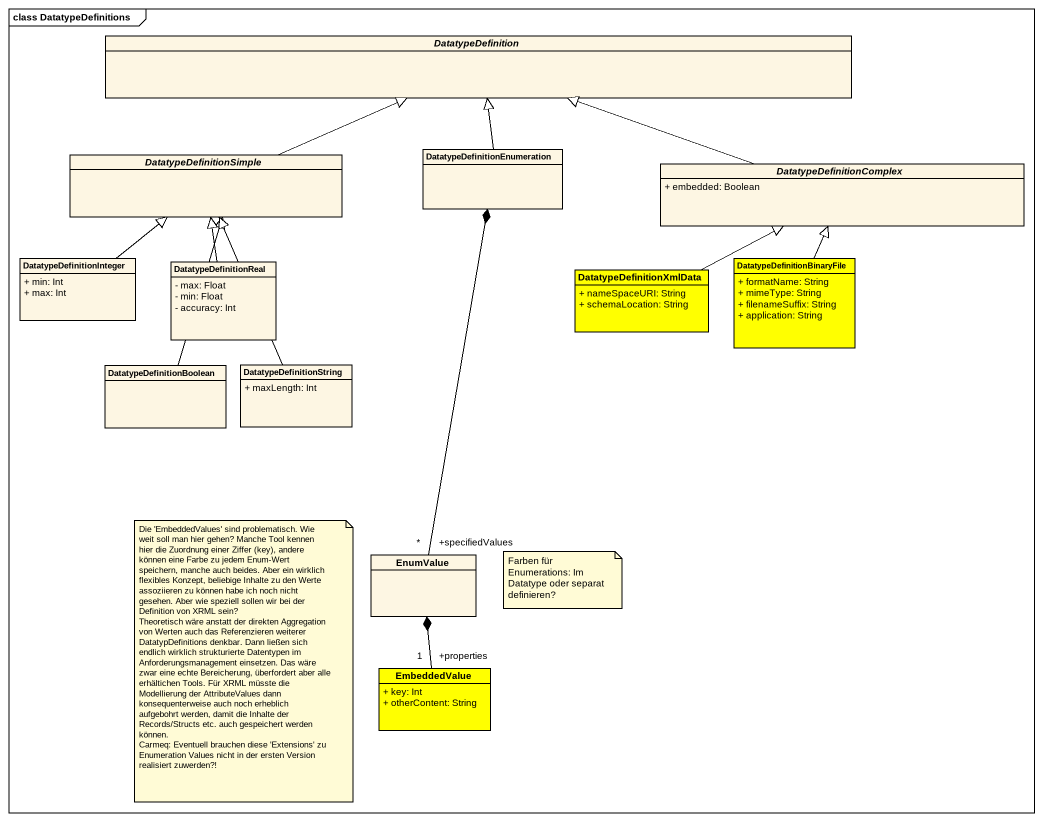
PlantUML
@startuml
mainframe class DatatypeDefinitions
hide circle
hide empty members
skinparam classAttributeIconSize 0
abstract class DatatypeDefinition
abstract class DatatypeDefinitionSimple
class "DatatypeDefinitionEnumeration" as DatatypeDefinitionEnumeratio
abstract class DatatypeDefinitionComplex {
  + embedded: Boolean
}
class DatatypeDefinitionInteger {
  + min: Int
  + max: Int
}
class DatatypeDefinitionReal {
  - max: Float
  - min: Float
  - accuracy: Int
}
class DatatypeDefinitionXmlData #FFFF00 {
  + nameSpaceURI: String
  + schemaLocation: String
}
class DatatypeDefinitionBinaryFile #FFFF00 {
  + formatName: String
  + mimeType: String
  + filenameSuffix: String
  + application: String
}
class DatatypeDefinitionBoolean
class DatatypeDefinitionString {
  + maxLength: Int
}
class EnumValue
class EmbeddedValue #FFFF00 {
  + key: Int
  + otherContent: String
}
DatatypeDefinitionSimple -right-|> DatatypeDefinition
DatatypeDefinitionEnumeratio -up-|> DatatypeDefinition
DatatypeDefinitionComplex -left-|> DatatypeDefinition
DatatypeDefinitionInteger -up-|> DatatypeDefinitionSimple
DatatypeDefinitionReal -up-|> DatatypeDefinitionSimple
DatatypeDefinitionXmlData -right-|> DatatypeDefinitionComplex
DatatypeDefinitionBinaryFile -up-|> DatatypeDefinitionComplex
DatatypeDefinitionBoolean -up-|> DatatypeDefinitionSimple
DatatypeDefinitionString -up-|> DatatypeDefinitionSimple
EnumValue "+specifiedValues\n*" -up-* DatatypeDefinitionEnumeratio
EmbeddedValue "+properties\n1" -up-* EnumValue
note as N1
  Die 'EmbeddedValues' sind problematisch. Wie weit soll man hier gehen? Manche Tool kennen hier die Zuordnung einer Ziffer (key), andere können eine Farbe zu jedem Enum-Wert speichern, manche auch beides. Aber ein wirklich flexibles Konzept, beliebige Inhalte zu den Werte assoziieren zu können habe ich noch nicht gesehen. Aber wie speziell sollen wir bei der Definition von XRML sein?
  Theoretisch wäre anstatt der direkten Aggregation von Werten auch das Referenzieren weiterer DatatypDefinitions denkbar. Dann ließen sich endlich wirklich strukturierte Datentypen im Anforderungsmanagement einsetzen. Das wäre zwar eine echte Bereicherung, überfordert aber alle erhältichen Tools. Für XRML müsste die Modellierung der AttributeValues dann konsequenterweise auch noch erheblich aufgebohrt werden, damit die Inhalte der Records/Structs etc. auch gespeichert werden können.
  Carmeq: Eventuell brauchen diese 'Extensions' zu Enumeration Values nicht in der ersten Version realisiert zuwerden?!
end note
note as N2
  Farben für Enumerations: Im Datatype oder separat definieren?
end note
@enduml
